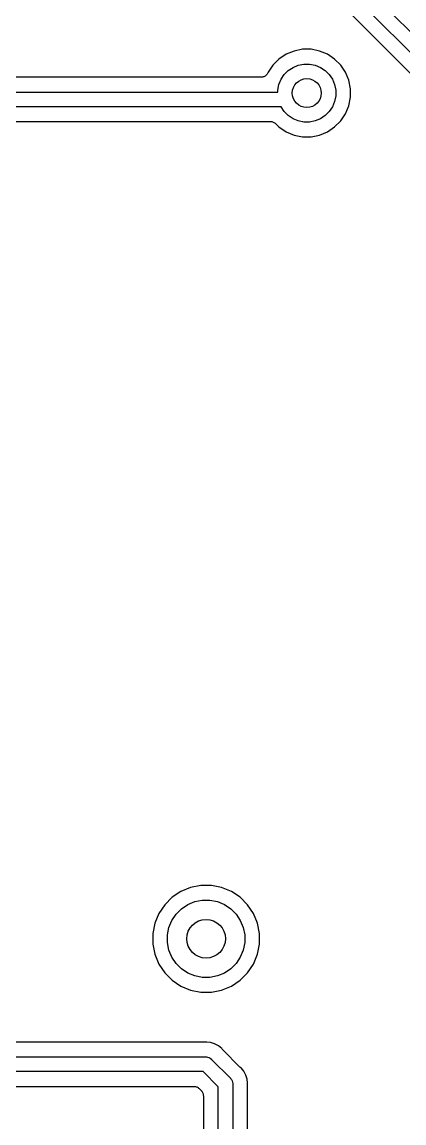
# Model space of a CAD drawing. Extents: x 0.48 to 2.43, y -7.79 to -4.85.
# Drawn here: x 1.9722 to 2.128, y -5.8231 to -5.3743 of the extents above; entities that cross this region are included whole.
import ezdxf

# ---------------------------------------------------------------- set-up
doc = ezdxf.new("R2010")
doc.units = 0
doc.header["$MEASUREMENT"] = 0
doc.layers.add('BLACK', color=7, linetype='CONTINUOUS')

msp = doc.modelspace()

# ---------------------------------------------------------------- linework, layer by layer
at = {"layer": 'BLACK', "linetype": 'CONTINUOUS'}
for p, q in [((2.01809, -5.26581), (2.27854, -5.52627)), ((2.27353, -5.52974), (2.01385, -5.27006)), ((2.01354, -5.27824), (2.26665, -5.53134)), ((2.08655, -5.38545), (2.08311, -5.38614)), ((2.09006, -5.38545), (2.08655, -5.38545)), ((2.0935, -5.38614), (2.09006, -5.38545)), ((2.07695, -5.38943), (2.07447, -5.39191)), ((2.07987, -5.38748), (2.07695, -5.38943)), ((2.08311, -5.38614), (2.07987, -5.38748)), ((2.09674, -5.38748), (2.0935, -5.38614)), ((2.09966, -5.38943), (2.09674, -5.38748)), ((2.10214, -5.39191), (2.09966, -5.38943)), ((2.07447, -5.39191), (2.07252, -5.39483)), ((2.07913, -5.39574), (2.08078, -5.39409)), ((2.08078, -5.39409), (2.08271, -5.3928)), ((2.08271, -5.3928), (2.08486, -5.39191)), ((2.08486, -5.39191), (2.08714, -5.39145)), ((2.08714, -5.39145), (2.08947, -5.39145)), ((2.08947, -5.39145), (2.09175, -5.39191)), ((2.09175, -5.39191), (2.0939, -5.3928)), ((2.0939, -5.3928), (2.09583, -5.39409)), ((2.09583, -5.39409), (2.09748, -5.39574)), ((2.10409, -5.39483), (2.10214, -5.39191)), ((2.06968, -5.39686), (1.62759, -5.39686)), ((2.06996, -5.39683), (2.06968, -5.39686)), ((2.07023, -5.3968), (2.06996, -5.39683)), ((2.07025, -5.3968), (2.07023, -5.3968)), ((2.07026, -5.3968), (2.07025, -5.3968)), ((2.07053, -5.39672), (2.07026, -5.3968)), ((2.0708, -5.39664), (2.07053, -5.39672)), ((2.07081, -5.39663), (2.0708, -5.39664)), ((2.07082, -5.39663), (2.07081, -5.39663)), ((2.07107, -5.3965), (2.07082, -5.39663)), ((2.07132, -5.39637), (2.07107, -5.3965)), ((2.07133, -5.39636), (2.07132, -5.39637)), ((2.07134, -5.39635), (2.07133, -5.39636)), ((2.07155, -5.39618), (2.07134, -5.39635)), ((2.07177, -5.396), (2.07155, -5.39618)), ((2.07178, -5.39599), (2.07177, -5.396)), ((2.07179, -5.39598), (2.07178, -5.39599)), ((2.07197, -5.39577), (2.07179, -5.39598)), ((2.07215, -5.39556), (2.07197, -5.39577)), ((2.07216, -5.39554), (2.07215, -5.39556)), ((2.0723, -5.39529), (2.07216, -5.39553)), ((2.07216, -5.39553), (2.07216, -5.39554)), ((2.07243, -5.39504), (2.0723, -5.39529)), ((2.07244, -5.39502), (2.07243, -5.39504)), ((2.07245, -5.395), (2.07244, -5.39502)), ((2.07244, -5.39502), (2.07244, -5.39502)), ((2.07244, -5.39502), (2.07244, -5.39502)), ((2.07252, -5.39483), (2.07245, -5.395)), ((2.07695, -5.39982), (2.07784, -5.39767)), ((2.07784, -5.39767), (2.07913, -5.39574)), ((2.09748, -5.39574), (2.09877, -5.39767)), ((2.09877, -5.39767), (2.09966, -5.39982)), ((2.10543, -5.39807), (2.10409, -5.39483)), ((2.10612, -5.40151), (2.10543, -5.39807)), ((1.62203, -5.40286), (2.07649, -5.40286)), ((2.07649, -5.4021), (2.07695, -5.39982)), ((2.07649, -5.40286), (2.07649, -5.4021)), ((2.09966, -5.39982), (2.10012, -5.4021)), ((2.10012, -5.4021), (2.10012, -5.40443)), ((2.10612, -5.40502), (2.10612, -5.40151)), ((2.09966, -5.40671), (2.09877, -5.40886)), ((2.10012, -5.40443), (2.09966, -5.40671)), ((2.10543, -5.40846), (2.10612, -5.40502)), ((2.07784, -5.40886), (1.62203, -5.40886)), ((2.07913, -5.41079), (2.07784, -5.40886)), ((2.07784, -5.40886), (2.07784, -5.40886)), ((2.08078, -5.41244), (2.07913, -5.41079)), ((2.08271, -5.41373), (2.08078, -5.41244)), ((2.09583, -5.41244), (2.0939, -5.41373)), ((2.09748, -5.41079), (2.09583, -5.41244)), ((2.09877, -5.40886), (2.09748, -5.41079)), ((2.10214, -5.41462), (2.10409, -5.4117)), ((2.10409, -5.4117), (2.10543, -5.40846)), ((1.62759, -5.41486), (2.07346, -5.41486)), ((2.07346, -5.41486), (2.07347, -5.41486)), ((2.07347, -5.41486), (2.07347, -5.41486)), ((2.07347, -5.41486), (2.07347, -5.41486)), ((2.07347, -5.41486), (2.07351, -5.41486)), ((2.07351, -5.41486), (2.07378, -5.41489)), ((2.07378, -5.41489), (2.07406, -5.41491)), ((2.07406, -5.41491), (2.07407, -5.41492)), ((2.07407, -5.41492), (2.07409, -5.41492)), ((2.07409, -5.41492), (2.07435, -5.415)), ((2.07435, -5.415), (2.07462, -5.41509)), ((2.07462, -5.41509), (2.07463, -5.41509)), ((2.07463, -5.41509), (2.07465, -5.4151)), ((2.07465, -5.4151), (2.07489, -5.41523)), ((2.07489, -5.41523), (2.07513, -5.41536)), ((2.07513, -5.41536), (2.07514, -5.41537)), ((2.07514, -5.41537), (2.07516, -5.41538)), ((2.07516, -5.41538), (2.07537, -5.41556)), ((2.07537, -5.41556), (2.07559, -5.41573)), ((2.07559, -5.41573), (2.07695, -5.4171)), ((2.07695, -5.4171), (2.07987, -5.41905)), ((2.08486, -5.41462), (2.08271, -5.41373)), ((2.08714, -5.41508), (2.08486, -5.41462)), ((2.08947, -5.41508), (2.08714, -5.41508)), ((2.09175, -5.41462), (2.08947, -5.41508)), ((2.0939, -5.41373), (2.09175, -5.41462)), ((2.09674, -5.41905), (2.09966, -5.4171)), ((2.09966, -5.4171), (2.10214, -5.41462)), ((2.07987, -5.41905), (2.08311, -5.42039)), ((2.08311, -5.42039), (2.08655, -5.42108)), ((2.08655, -5.42108), (2.09006, -5.42108)), ((2.09006, -5.42108), (2.0935, -5.42039)), ((2.0935, -5.42039), (2.09674, -5.41905)), ((2.0451, -5.72628), (2.0409, -5.72712)), ((2.04939, -5.72628), (2.0451, -5.72628)), ((2.05359, -5.72712), (2.04939, -5.72628)), ((2.03338, -5.73114), (2.03035, -5.73417)), ((2.03694, -5.72876), (2.03338, -5.73114)), ((2.0409, -5.72712), (2.03694, -5.72876)), ((2.05755, -5.72876), (2.05359, -5.72712)), ((2.06111, -5.73114), (2.05755, -5.72876)), ((2.06414, -5.73417), (2.06111, -5.73114)), ((2.03035, -5.73417), (2.02797, -5.73773)), ((2.03721, -5.7358), (2.03978, -5.73408)), ((2.03978, -5.73408), (2.04265, -5.73289)), ((2.04265, -5.73289), (2.04569, -5.73228)), ((2.04569, -5.73228), (2.0488, -5.73228)), ((2.0488, -5.73228), (2.05184, -5.73289)), ((2.05184, -5.73289), (2.0547, -5.73408)), ((2.0547, -5.73408), (2.05728, -5.7358)), ((2.06652, -5.73773), (2.06414, -5.73417)), ((2.02797, -5.73773), (2.02633, -5.74169)), ((2.03329, -5.74057), (2.03501, -5.73799)), ((2.03501, -5.73799), (2.03721, -5.7358)), ((2.05728, -5.7358), (2.05948, -5.73799)), ((2.05948, -5.73799), (2.0612, -5.74057)), ((2.06816, -5.74169), (2.06652, -5.73773)), ((2.02633, -5.74169), (2.0255, -5.74589)), ((2.0315, -5.74648), (2.0321, -5.74344)), ((2.0321, -5.74344), (2.03329, -5.74057)), ((2.0612, -5.74057), (2.06239, -5.74344)), ((2.06239, -5.74344), (2.06299, -5.74648)), ((2.06899, -5.74589), (2.06816, -5.74169)), ((2.0255, -5.74589), (2.0255, -5.75017)), ((2.0315, -5.74958), (2.0315, -5.74648)), ((2.06299, -5.74648), (2.06299, -5.74958)), ((2.06899, -5.75017), (2.06899, -5.74589)), ((2.0255, -5.75017), (2.02633, -5.75438)), ((2.0321, -5.75263), (2.0315, -5.74958)), ((2.03329, -5.75549), (2.0321, -5.75263)), ((2.06239, -5.75263), (2.0612, -5.75549)), ((2.06299, -5.74958), (2.06239, -5.75263)), ((2.06816, -5.75438), (2.06899, -5.75017)), ((2.02633, -5.75438), (2.02797, -5.75833)), ((2.03501, -5.75807), (2.03329, -5.75549)), ((2.03721, -5.76026), (2.03501, -5.75807)), ((2.05948, -5.75807), (2.05728, -5.76026)), ((2.0612, -5.75549), (2.05948, -5.75807)), ((2.06652, -5.75833), (2.06816, -5.75438)), ((2.02797, -5.75833), (2.03035, -5.76189)), ((2.03035, -5.76189), (2.03338, -5.76492)), ((2.03978, -5.76199), (2.03721, -5.76026)), ((2.04265, -5.76317), (2.03978, -5.76199)), ((2.0547, -5.76199), (2.05184, -5.76317)), ((2.05728, -5.76026), (2.0547, -5.76199)), ((2.06111, -5.76492), (2.06414, -5.7619)), ((2.06414, -5.7619), (2.06652, -5.75833)), ((2.03338, -5.76492), (2.03694, -5.7673)), ((2.04569, -5.76378), (2.04265, -5.76317)), ((2.0488, -5.76378), (2.04569, -5.76378)), ((2.05184, -5.76317), (2.0488, -5.76378)), ((2.05755, -5.7673), (2.06111, -5.76492)), ((2.03694, -5.7673), (2.0409, -5.76894)), ((2.0409, -5.76894), (2.0451, -5.76978)), ((2.0451, -5.76978), (2.04939, -5.76978)), ((2.04939, -5.76978), (2.05359, -5.76894)), ((2.05359, -5.76894), (2.05755, -5.7673)), ((2.04666, -5.79021), (1.86324, -5.79021)), ((2.04678, -5.7902), (2.04666, -5.79021)), ((2.04691, -5.7902), (2.04678, -5.7902)), ((2.04695, -5.7902), (2.04691, -5.7902)), ((2.04724, -5.79017), (2.04695, -5.7902)), ((2.04754, -5.7902), (2.04724, -5.79017)), ((2.04901, -5.79034), (2.04754, -5.7902)), ((2.04754, -5.7902), (2.04754, -5.7902)), ((2.0507, -5.79086), (2.04901, -5.79034)), ((2.05227, -5.79169), (2.0507, -5.79086)), ((2.05364, -5.79282), (2.05227, -5.79169)), ((2.05383, -5.79305), (2.05364, -5.79282)), ((2.05392, -5.79314), (2.05383, -5.79305)), ((2.054, -5.79324), (2.05392, -5.79314)), ((2.05402, -5.79327), (2.054, -5.79324)), ((2.06107, -5.80031), (2.05402, -5.79327)), ((1.85951, -5.79621), (2.0471, -5.79621)), ((2.0471, -5.79621), (2.04724, -5.7962)), ((2.04724, -5.7962), (2.04739, -5.79621)), ((2.04739, -5.79621), (2.04739, -5.79621)), ((2.04739, -5.79621), (2.04783, -5.79626)), ((2.04783, -5.79626), (2.0484, -5.79643)), ((2.0484, -5.79643), (2.04892, -5.79671)), ((2.04892, -5.79671), (2.04938, -5.79708)), ((2.04938, -5.79708), (2.04947, -5.7972)), ((2.04947, -5.7972), (2.05714, -5.80486)), ((2.046, -5.80221), (1.85841, -5.80221)), ((2.05212, -5.80833), (2.046, -5.80221)), ((2.06116, -5.80039), (2.06107, -5.80031)), ((2.06125, -5.80048), (2.06116, -5.80039)), ((2.06128, -5.8005), (2.06125, -5.80048)), ((2.06151, -5.80069), (2.06128, -5.8005)), ((2.06264, -5.80206), (2.06151, -5.80069)), ((2.06347, -5.80363), (2.06264, -5.80206)), ((2.05714, -5.80486), (2.05725, -5.80496)), ((2.05725, -5.80496), (2.05762, -5.80541)), ((2.05762, -5.80541), (2.0579, -5.80593)), ((2.0579, -5.80593), (2.05807, -5.80647)), ((2.05807, -5.80647), (2.05807, -5.8065)), ((2.05807, -5.8065), (2.05813, -5.80709)), ((2.05813, -5.80709), (2.05812, -5.80723)), ((2.05812, -5.80723), (2.05812, -5.9397)), ((2.06399, -5.80532), (2.06347, -5.80363)), ((2.06413, -5.80679), (2.06399, -5.80532)), ((2.06412, -5.80763), (2.06413, -5.80751)), ((2.06416, -5.80709), (2.06413, -5.80679)), ((2.06413, -5.80679), (2.06413, -5.80679)), ((2.06413, -5.80738), (2.06416, -5.80709)), ((2.06413, -5.80751), (2.06413, -5.80738)), ((1.85886, -5.80821), (2.04227, -5.80821)), ((2.04227, -5.80821), (2.04228, -5.80821)), ((2.04228, -5.80821), (2.04228, -5.80821)), ((2.04228, -5.80821), (2.04228, -5.80821)), ((2.04228, -5.80821), (2.04232, -5.80821)), ((2.04232, -5.80821), (2.04259, -5.80824)), ((2.04259, -5.80824), (2.04287, -5.80827)), ((2.04287, -5.80827), (2.04288, -5.80828)), ((2.04288, -5.80828), (2.0429, -5.80828)), ((2.0429, -5.80828), (2.04316, -5.80836)), ((2.04316, -5.80836), (2.04343, -5.80844)), ((2.04343, -5.80844), (2.04344, -5.80845)), ((2.04344, -5.80845), (2.04346, -5.80846)), ((2.04346, -5.80846), (2.0437, -5.80859)), ((2.0437, -5.80859), (2.04394, -5.80872)), ((2.04394, -5.80872), (2.04395, -5.80873)), ((2.04395, -5.80873), (2.04397, -5.80874)), ((2.04397, -5.80874), (2.04418, -5.80891)), ((2.04418, -5.80891), (2.04439, -5.80909)), ((2.04439, -5.80909), (2.04524, -5.80994)), ((2.04524, -5.80994), (2.04525, -5.80994)), ((2.04525, -5.80994), (2.04525, -5.80994)), ((2.04525, -5.80994), (2.04525, -5.80994)), ((2.04525, -5.80994), (2.04527, -5.80997)), ((2.04527, -5.80997), (2.04544, -5.81018)), ((2.04544, -5.81018), (2.04562, -5.8104)), ((2.04562, -5.8104), (2.04562, -5.81041)), ((2.04562, -5.81041), (2.04563, -5.81042)), ((2.04563, -5.81042), (2.04576, -5.81067)), ((2.04576, -5.81067), (2.04589, -5.81091)), ((2.04589, -5.81091), (2.0459, -5.81093)), ((2.0459, -5.81093), (2.0459, -5.81094)), ((2.0459, -5.81094), (2.04598, -5.81121)), ((2.04598, -5.81121), (2.04606, -5.81147)), ((2.04606, -5.81147), (2.04606, -5.81149)), ((2.04606, -5.81149), (2.04607, -5.81151)), ((2.04607, -5.81151), (2.04609, -5.81178)), ((2.04609, -5.81178), (2.04612, -5.81206)), ((2.04612, -5.81206), (2.04612, -5.94036)), ((2.05212, -5.9408), (2.05212, -5.80833)), ((2.06412, -5.80768), (2.06412, -5.80763)), ((2.06412, -5.93597), (2.06412, -5.80768))]:
    msp.add_line(p, q, dxfattribs=at)
at = {"layer": 'BLACK'}
for centre, radius in [((2.08831, -5.40327), 0.005906), ((2.04724, -5.74803), 0.007874)]:
    msp.add_circle(centre, radius, dxfattribs=at)

doc.saveas('drawing.dxf')
